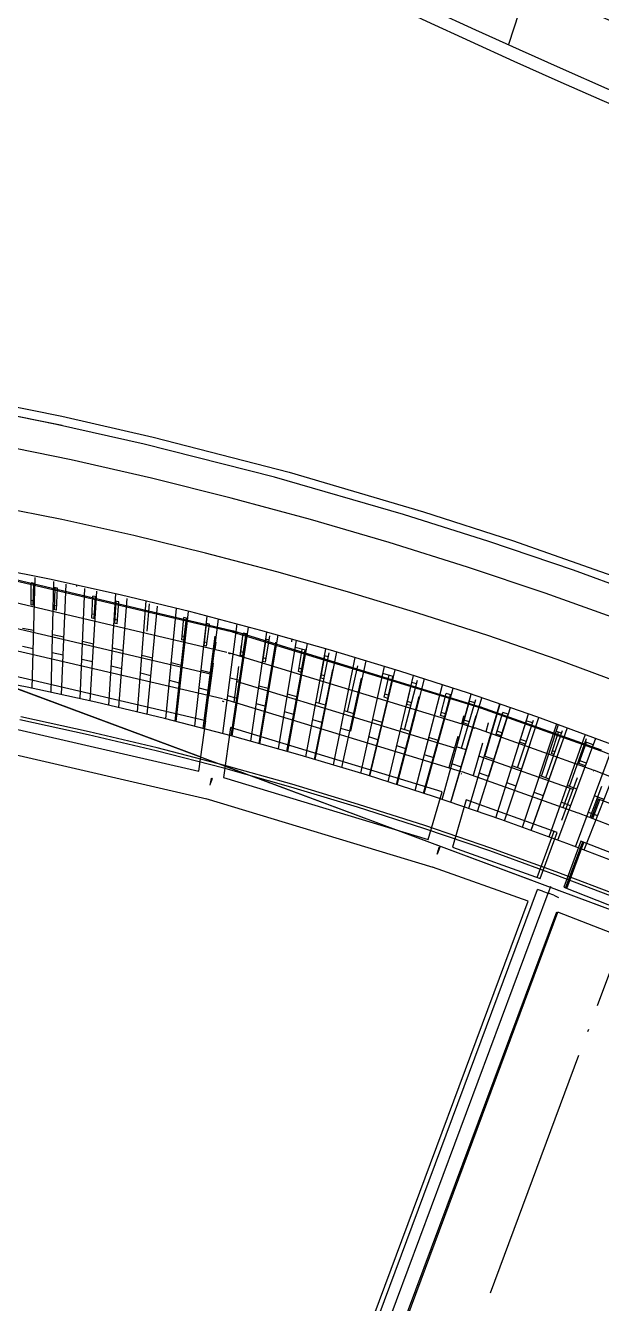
# Model space of a CAD drawing. Header units: millimetres. Extents: x 600121811 to 600690586, y 3472921280 to 3473279938.
# Drawn here: x 600378106 to 600382649, y 3473085311 to 3473095390 of the extents above; entities that cross this region are included whole.
import ezdxf

# ---------------------------------------------------------------- set-up
doc = ezdxf.new("R2010")
doc.units = ezdxf.units.MM
doc.header["$LTSCALE"] = 1000
doc.linetypes.add('AX-MALL-GIRD-200$0$DOTE', pattern=[2.42, 2, -0.2, 0.02, -0.2])
doc.linetypes.add('AX-MALL-WALL-GJ$0$__DASH', pattern=[0.35, 0.25, -0.1])
for name, color, linetype in [('AX-MALL-GIRD-200$0$A-Grid', 222, 'AX-MALL-GIRD-200$0$DOTE'), ('AX-MALL-GJ-200$0$A-Anno-Note', 241, 'CONTINUOUS'), ('AX-MALL-WALL-GJ$0$A-Detl-Patt', 8, 'CONTINUOUS'), ('AX-MALL-WALL-GJ$0$A-SEE', 254, 'CONTINUOUS'), ('AX-MALL-WALL-GJ$0$A-Wall-Fnsh', 152, 'CONTINUOUS'), ('AX-MALL-WALL-GJ$0$AE-GLAZ', 152, 'CONTINUOUS'), ('AX-MALL-WALL-GJ$0$主梁', 30, 'CONTINUOUS')]:
    doc.layers.add(name, color=color, linetype=linetype)

# ---------------------------------------------------------------- blocks, each defined once
blk = doc.blocks.new('AX-MALL-GIRD-200')
at = {"layer": 'AX-MALL-GIRD-200$0$A-Grid'}
for p, q in [((600409503.1, 3473159833.5), (600370773.6, 3473055869.8)), ((600223757.4, 3473147635.4), (600581653.4, 3473014308.6))]:
    blk.add_line(p, q, dxfattribs=at)
blk = doc.blocks.new('AX-MALL-WALL-GJ$0$fergerhre')
at = {"layer": 'AX-MALL-WALL-GJ$0$A-Detl-Patt'}
blk.add_line((-38456, 11764), (-38456, -11764), dxfattribs=at)
for points in [[(-53982, -8480, 0.160862), (-6129, -8480, 0.722858), (-6129, 8480, 0.160862), (-53982, 8480, 0.722858)], [(-53950, -8385, 0.160862), (-6161, -8385, 0.722858), (-6161, 8385, 0.160862), (-53950, 8385, 0.722858)], [(-53794, -7910, 0.160862), (-6318, -7910, 0.722858), (-6318, 7910, 0.160862), (-53794, 7910, 0.722858)]]:
    blk.add_lwpolyline(points, format="xyb", close=True, dxfattribs=at)
at = {"layer": 'AX-MALL-WALL-GJ$0$A-Detl-Patt', "linetype": 'AX-MALL-WALL-GJ$0$__DASH'}
for points in [[(-53605, -7340, 0.160862), (-6506, -7340, 0.722858), (-6506, 7340, 0.160862), (-53605, 7340, 0.722858)], [(-53543, -7150, 0.160862), (-6569, -7150, 0.722858), (-6569, 7150, 0.160862), (-53543, 7150, 0.722858)]]:
    blk.add_lwpolyline(points, format="xyb", close=True, dxfattribs=at)
blk = doc.blocks.new('AX-MALL-WALL-GJ$0$fewrgerhgrhtrh')
at = {"layer": 'AX-MALL-WALL-GJ$0$主梁'}
for p, q in [((-3056, 15979), (-1016, 16099)), ((-3054, 15970), (-1016, 16091)), ((-1016, 16099), (-1016, 16099)), ((-1016, 16091), (-1016, 16091)), ((-1016, 16091), (-1016, 16091)), ((-1012, 16099), (-1, 16113)), ((-1012, 16099), (-1012, 16099)), ((-1011, 16091), (-1, 16105)), ((-1011, 16091), (-1011, 16091)), ((-1011, 16091), (-1011, 16091)), ((-1, 16105), (-1, 16105)), ((-1, 16105), (-1, 16105)), ((-1, 16105), (0, 16105)), ((0, 16105), (1, 16105)), ((1, 16105), (1, 16105)), ((1, 16105), (1, 16105)), ((1, 16105), (1011, 16091)), ((-5154, 15716), (-3062, 15978)), ((-5150, 15706), (-3060, 15970)), ((-3062, 15978), (-3062, 15978)), ((-3060, 15969), (-3060, 15970)), ((-3060, 15970), (-3060, 15969)), ((-3017, 15808), (-1006, 15928)), ((-1109, 15984), (-1110, 15991)), ((-1105, 15922), (-1109, 15984)), ((-999, 15929), (-1, 15943)), ((-910, 16002), (-910, 15999)), ((-910, 15999), (-905, 15930)), ((-1, 15938), (0, 15938)), ((0, 15938), (1, 15938)), ((1, 15943), (999, 15929)), ((-3133, 15793), (-3145, 15848)), ((-2950, 15893), (-2932, 15813)), ((-898, 15836), (-878, 15571)), ((-100, 15484), (-100, 15843)), ((100, 15843), (100, 15582)), ((-5087, 15546), (-3039, 15805)), ((-3017, 15807), (-3017, 15808)), ((-3017, 15808), (-3017, 15808)), ((-3017, 15808), (-3017, 15808)), ((-3017, 15808), (-3017, 15808)), ((-3017, 15808), (-3017, 15808)), ((-3017, 15808), (-3017, 15808)), ((-3017, 15808), (-3017, 15808)), ((-3017, 15808), (-3017, 15808)), ((-3017, 15808), (-3017, 15808)), ((-3017, 15808), (-3017, 15808)), ((-3017, 15808), (-3017, 15808)), ((-3017, 15808), (-3017, 15808)), ((-3017, 15808), (-3017, 15808)), ((-3017, 15808), (-3017, 15808)), ((-3017, 15808), (-3017, 15808)), ((-3017, 15808), (-3017, 15808)), ((-3017, 15808), (-3017, 15808)), ((-3017, 15808), (-3017, 15808)), ((-3017, 15808), (-3017, 15808)), ((-3017, 15808), (-3017, 15808)), ((-3017, 15808), (-3017, 15808)), ((-3017, 15808), (-3017, 15808)), ((-3017, 15808), (-3017, 15808)), ((-3017, 15808), (-3017, 15808)), ((-3017, 15808), (-3017, 15808)), ((-3017, 15808), (-3017, 15808)), ((-3017, 15808), (-3017, 15808)), ((-3017, 15808), (-3017, 15808)), ((-3017, 15808), (-3017, 15808)), ((-3017, 15808), (-3017, 15808)), ((-3017, 15808), (-3017, 15808)), ((-3017, 15808), (-3017, 15808)), ((-3017, 15808), (-3017, 15808)), ((-3017, 15808), (-3017, 15808)), ((-3017, 15808), (-3017, 15808)), ((-3017, 15808), (-3017, 15808)), ((-3017, 15808), (-3017, 15808)), ((-3017, 15808), (-3017, 15808)), ((-3017, 15808), (-3017, 15808)), ((-3017, 15808), (-3017, 15808)), ((-3017, 15808), (-3017, 15808)), ((-3017, 15808), (-3017, 15808)), ((-3017, 15808), (-3017, 15808)), ((-3017, 15808), (-3017, 15808)), ((-3017, 15808), (-3017, 15808)), ((-3017, 15808), (-3017, 15808)), ((-3017, 15808), (-3017, 15808)), ((-3017, 15808), (-3017, 15807)), ((-3016, 15803), (-3017, 15807)), ((-3017, 15807), (-3017, 15803)), ((-2913, 15730), (-2850, 15455)), ((-1078, 15563), (-1097, 15821)), ((-100, 15742), (-890, 15730)), ((-125, 15582), (-125, 15741)), ((890, 15730), (100, 15742)), ((115, 15582), (115, 15741)), ((125, 15582), (125, 15741)), ((-3051, 15435), (-3108, 15686)), ((-1090, 15723), (-2887, 15615)), ((-3088, 15598), (-4934, 15363)), ((-2935, 15450), (-977, 15569)), ((-975, 15551), (-969, 15551)), ((-972, 15570), (-1, 15584)), ((-1, 15565), (0, 15565)), ((0, 15565), (1, 15565)), ((1, 15584), (972, 15570)), ((-4948, 15192), (-2942, 15449)), ((-1063, 15364), (-2805, 15257)), ((-1034, 14975), (-1063, 15364)), ((-100, 15382), (-863, 15371)), ((-863, 15371), (-834, 14983)), ((-125, 14994), (-125, 15382)), ((-100, 14995), (-100, 15382)), ((100, 15382), (100, 14995)), ((863, 15371), (100, 15382)), ((115, 14994), (115, 15382)), ((125, 14994), (125, 15382)), ((-3006, 15239), (-4796, 15010)), ((-2917, 14848), (-3006, 15239)), ((-2805, 15257), (-2717, 14869)), ((-4775, 14958), (-2942, 14958)), ((-2737, 14958), (-1302, 14958)), ((-2717, 14869), (-1034, 14975)), ((-927, 14899), (-928, 14950)), ((-928, 14950), (-927, 14892)), ((-834, 14983), (-100, 14995)), ((0, 14964), (0, 14909)), ((100, 14995), (834, 14983)), ((-4643, 14621), (-2917, 14848)), ((-2799, 14831), (-2803, 14830)), ((-2800, 14831), (-2798, 14792)), ((-48, 14908), (-88, 14905)), ((-88, 9240), (-88, 14905)), ((-48, 14908), (0, 14909)), ((48, 14908), (0, 14909)), ((0, 9164), (0, 14909)), ((48, 14908), (88, 14905)), ((-920, 14782), (-2789, 14664)), ((-125, 14794), (-925, 14782)), ((-125, 9276), (-125, 14794)), ((115, 9244), (115, 14794)), ((125, 9251), (125, 14794)), ((925, 14782), (125, 14794)), ((-2782, 14664), (-4695, 14413)), ((-2789, 14664), (-2789, 14664))]:
    blk.add_line(p, q, dxfattribs=at)
at = {"layer": 'AX-MALL-WALL-GJ$0$主梁', "extrusion": (0, 0, -1)}
for centre, radius, start, end in [((1010, 15999), 99.9, 63.6335, 89.9569), ((1010, 15992), 99.4, 86.5952, 89.9676), ((1010, 15999), 100, 89.9596, 112.1429), ((0, 16013), 99.9, 66.3966, 89.9985), ((3050, 15879), 99.9, 58.7015, 89.8752), ((3048, 15871), 99.8, 82.7782, 89.8626), ((3050, 15879), 100, 89.8776, 110.6153), ((3050, 15879), 100, 169.6223, 179.8603), ((997, 15820), 104, 86.5672, 89.7716), ((3009, 15699), 104, 82.3842, 89.2702), ((2920, 15310), 122, 81.0692, 87.4649)]:
    blk.add_arc(centre, radius, start, end, dxfattribs=at)
at = {"layer": 'AX-MALL-WALL-GJ$0$主梁'}
for centre, radius, start, end in [((-3054, 15970), 0.0552, 290.0999, 257.0918), ((-1059, 15921), 55.5, 2.7338, 7.6186), ((-3051, 15800), 28.9, 5.8746, 15.5061), ((-921, 14802), 147, 91.4123, 93.7933), ((-11999, 14186), 11094, 3.648, 3.9439), ((-8160, 14064), 5411, 7.5392, 8.1413), ((-13889, 14067), 11116, 3.6482, 3.9426)]:
    blk.add_arc(centre, radius, start, end, dxfattribs=at)
blk = doc.blocks.new('AX-MALL-WALL-GJ$0$edhtrhrtjy')
at = {"layer": 'AX-MALL-WALL-GJ$0$A-Wall-Fnsh'}
for p, q in [((-1971, 17427), (-1235, 17460)), ((-1235, 17460), (51, 17480)), ((-4176, 17234), (-3074, 17349)), ((-2112, 17351), (-3168, 17271)), ((-3074, 17349), (-1971, 17427)), ((-1407, 17385), (-2112, 17351)), ((-703, 17406), (-1407, 17385)), ((1, 17412), (-703, 17406)), ((-3168, 17271), (-4224, 17157)), ((-5641, 17019), (-4909, 17136)), ((-4224, 17157), (-4926, 17061)), ((-4909, 17136), (-4176, 17234)), ((-1494, 17138), (-2140, 17104)), ((-848, 17159), (-1494, 17138)), ((-41, 17169), (-848, 17159)), ((-4926, 17061), (-5627, 16949)), ((-4881, 17068), (-5615, 16952)), ((-2785, 17057), (-3431, 16998)), ((-2140, 17104), (-2785, 17057)), ((-3431, 16998), (-4076, 16925)), ((-4720, 16839), (-5363, 16738)), ((-4076, 16925), (-4720, 16839)), ((-1735, 16662), (-2313, 16626)), ((-1156, 16688), (-1735, 16662)), ((-577, 16703), (-1156, 16688)), ((579, 16703), (-577, 16703)), ((-2892, 16579), (-3470, 16521)), ((-2313, 16626), (-2892, 16579)), ((-4048, 16452), (-4625, 16372)), ((-3470, 16521), (-4048, 16452)), ((-4625, 16372), (-5397, 16246)), ((-148, 15369), (-163, 16228)), ((-75, 15369), (-75, 16228)), ((75, 15369), (75, 16228)), ((148, 15369), (163, 16228)), ((-2278, 16148), (-2847, 16102)), ((-2316, 15280), (-2466, 16134)), ((-2166, 15291), (-2316, 16145)), ((-1708, 16183), (-2278, 16148)), ((-2090, 15297), (-2226, 16152)), ((-1940, 15307), (-2076, 16162)), ((-1906, 15603), (-1986, 16167)), ((-1715, 15321), (-1835, 16176)), ((-1641, 15325), (-1746, 16181)), ((-1139, 16209), (-1708, 16183)), ((-1491, 15333), (-1596, 16189)), ((-1551, 16134), (-1589, 16133)), ((-1566, 15956), (-1588, 16133)), ((-1512, 15763), (-1554, 16165)), ((-1416, 15336), (-1506, 16194)), ((-1266, 15343), (-1356, 16200)), ((-1266, 16147), (-1304, 16145)), ((-1286, 15968), (-1304, 16145)), ((-1192, 15346), (-1267, 16204)), ((-1251, 15970), (-1267, 16147)), ((-1196, 15346), (-1266, 16147)), ((-1261, 16147), (-1262, 16147)), ((-569, 16224), (-1139, 16209)), ((-1042, 15351), (-1117, 16209)), ((-1067, 16154), (-1112, 16152)), ((-1096, 15975), (-1111, 16152)), ((-1041, 15782), (-1069, 16183)), ((-969, 15354), (-1029, 16212)), ((-819, 15358), (-879, 16217)), ((-845, 15787), (-875, 16217)), ((-789, 16162), (-834, 16161)), ((-822, 15983), (-834, 16161)), ((-760, 15650), (-790, 16219)), ((-747, 15360), (-789, 16162)), ((-780, 15984), (-789, 16162)), ((-595, 15364), (-640, 16222)), ((-584, 16166), (-637, 16165)), ((-627, 15987), (-636, 16165)), ((-571, 15793), (-585, 16190)), ((571, 16224), (-569, 16224)), ((-522, 15365), (-552, 16224)), ((-372, 15367), (-402, 16226)), ((-372, 15796), (-387, 16226)), ((-342, 16170), (-385, 16169)), ((-360, 15991), (-366, 16169)), ((-336, 15796), (-342, 16193)), ((-298, 15368), (-313, 16227)), ((-136, 15798), (-143, 16199)), ((-75, 16171), (-142, 16171)), ((-130, 15993), (-133, 16171)), ((-3416, 16045), (-3985, 15977)), ((-3306, 15186), (-3532, 16032)), ((-3223, 15195), (-3434, 16043)), ((-2847, 16102), (-3416, 16045)), ((-3073, 15211), (-3284, 16059)), ((-2995, 15219), (-3191, 16069)), ((-2845, 15234), (-3041, 16084)), ((-2945, 16036), (-2970, 16033)), ((-2930, 15861), (-2970, 16033)), ((-2768, 15241), (-2949, 16092)), ((-2911, 15863), (-2947, 16035)), ((-2776, 15240), (-2945, 16036)), ((-2618, 15255), (-2799, 16106)), ((-2760, 16052), (-2787, 16050)), ((-2748, 15877), (-2785, 16050)), ((-2726, 15879), (-2766, 16085)), ((-2542, 15261), (-2707, 16114)), ((-2549, 15261), (-2704, 16057)), ((-2588, 16101), (-2593, 16124)), ((-2392, 15274), (-2557, 16127)), ((-2463, 16077), (-2546, 16070)), ((-2456, 15901), (-2490, 16075)), ((-2434, 15903), (-2465, 16077)), ((-2322, 15279), (-2463, 16077)), ((-2311, 16118), (-2310, 16119)), ((-2276, 16091), (-2306, 16089)), ((-2274, 15914), (-2304, 16089)), ((-2217, 15723), (-2281, 16124)), ((-1982, 15738), (-2034, 16107)), ((-1743, 16124), (-1827, 16120)), ((-1752, 15947), (-1776, 16123)), ((-1723, 15948), (-1745, 16124)), ((-1645, 15325), (-1743, 16124)), ((-1734, 16038), (-1733, 16038)), ((-1578, 16045), (-1577, 16045)), ((-1420, 15336), (-1495, 16049)), ((-971, 15354), (-1021, 16066)), ((-785, 16072), (-784, 16072)), ((-632, 16075), (-632, 16075)), ((-299, 15368), (-311, 16079)), ((-3985, 15977), (-4552, 15898)), ((-4330, 15918), (-4333, 15930)), ((-3996, 15099), (-4264, 15926)), ((-3916, 15110), (-4169, 15939)), ((-3765, 15130), (-4022, 15972)), ((-3686, 15140), (-3923, 15969)), ((-3535, 15159), (-3777, 16003)), ((-3687, 15782), (-3743, 15991)), ((-3456, 15168), (-3678, 15997)), ((-3430, 15986), (-3453, 15984)), ((-3407, 15814), (-3453, 15984)), ((-3390, 15815), (-3432, 15986)), ((-3232, 15194), (-3430, 15986)), ((-3245, 16006), (-3270, 16003)), ((-3225, 15833), (-3268, 16004)), ((-3251, 15927), (-3249, 15927)), ((-3206, 15835), (-3245, 16006)), ((-3004, 15218), (-3169, 15934)), ((-2930, 15956), (-2928, 15956)), ((-2770, 15970), (-2768, 15970)), ((-2437, 15929), (-2461, 15927)), ((-2450, 15994), (-2448, 15994)), ((-2291, 16005), (-2290, 16005)), ((-2252, 15942), (-2280, 15940)), ((-2096, 15296), (-2209, 16011)), ((-1871, 15311), (-1971, 16025)), ((-1726, 15973), (-1755, 15971)), ((-1722, 15948), (-1752, 15947)), ((-1535, 15982), (-1569, 15980)), ((-1532, 15958), (-1567, 15956)), ((-1252, 15993), (-1288, 15992)), ((-1250, 15970), (-1286, 15968)), ((-1057, 16000), (-1099, 15998)), ((-1055, 15976), (-1097, 15975)), ((-779, 16007), (-824, 16006)), ((-780, 15984), (-822, 15983)), ((-777, 15984), (-778, 15984)), ((-579, 16011), (-628, 16010)), ((-578, 15988), (-628, 15987)), ((-544, 16012), (-545, 16012)), ((-523, 15365), (-545, 16012)), ((-339, 16014), (-361, 16014)), ((-339, 15991), (-360, 15991)), ((-310, 16014), (-310, 16014)), ((-160, 16015), (-160, 16015)), ((-159, 15993), (-160, 15993)), ((-75, 16016), (-130, 16016)), ((-75, 15993), (-130, 15993)), ((-4552, 15898), (-5311, 15774)), ((-4647, 15826), (-4677, 15821)), ((-4378, 15043), (-4663, 15870)), ((-4600, 15660), (-4657, 15824)), ((-4227, 15066), (-4512, 15892)), ((-4468, 15853), (-4497, 15849)), ((-4431, 15685), (-4487, 15850)), ((-4414, 15687), (-4468, 15853)), ((-4146, 15078), (-4415, 15906)), ((-4156, 15897), (-4184, 15893)), ((-4130, 15726), (-4184, 15893)), ((-4113, 15729), (-4164, 15896)), ((-3977, 15920), (-4005, 15917)), ((-3946, 15750), (-3997, 15918)), ((-3929, 15753), (-3977, 15920)), ((-3397, 15844), (-3415, 15842)), ((-3413, 15910), (-3411, 15911)), ((-3212, 15862), (-3232, 15860)), ((-3206, 15835), (-3228, 15832)), ((-2914, 15890), (-2936, 15888)), ((-2908, 15863), (-2930, 15861)), ((-2731, 15906), (-2756, 15904)), ((-2726, 15879), (-2750, 15877)), ((-2432, 15903), (-2456, 15901)), ((-2248, 15916), (-2275, 15914)), ((-4617, 15658), (-4677, 15821)), ((-4123, 15759), (-4140, 15757)), ((-4105, 15730), (-4130, 15726)), ((-3938, 15782), (-3955, 15780)), ((-3929, 15753), (-3954, 15749)), ((-3387, 15816), (-3407, 15814)), ((-2164, 15726), (-2241, 15721)), ((-1931, 15741), (-2008, 15736)), ((-1698, 15754), (-1776, 15750)), ((-1465, 15765), (-1543, 15762)), ((-1234, 15775), (-1311, 15772)), ((-1001, 15783), (-1080, 15780)), ((-769, 15789), (-848, 15787)), ((-538, 15794), (-617, 15792)), ((-306, 15797), (-387, 15796)), ((-75, 15798), (-156, 15798)), ((156, 15798), (75, 15798)), ((-4611, 15692), (-4629, 15690)), ((-4591, 15661), (-4617, 15658)), ((-4424, 15719), (-4441, 15716)), ((-4414, 15687), (-4440, 15684)), ((-3339, 15624), (-3421, 15616)), ((-3103, 15649), (-3180, 15641)), ((-2868, 15671), (-2944, 15664)), ((-2633, 15691), (-2709, 15685)), ((-2399, 15710), (-2475, 15704)), ((-1451, 15626), (-1526, 15623)), ((-1218, 15636), (-1297, 15633)), ((-989, 15644), (-1068, 15641)), ((-760, 15650), (-839, 15648)), ((-532, 15654), (-610, 15653)), ((-303, 15657), (-382, 15656)), ((-75, 15658), (-154, 15658)), ((153, 15658), (75, 15658)), ((-4047, 15540), (-4135, 15529)), ((-3809, 15571), (-3896, 15560)), ((-3572, 15599), (-3658, 15589)), ((-2838, 15533), (-2913, 15527)), ((-2606, 15553), (-2680, 15547)), ((-2374, 15571), (-2448, 15566)), ((-2142, 15588), (-2217, 15583)), ((-1911, 15602), (-1986, 15598)), ((-1681, 15615), (-1756, 15611)), ((-4526, 15474), (-4616, 15460)), ((-4286, 15508), (-4375, 15496)), ((-3770, 15435), (-3855, 15424)), ((-3535, 15462), (-3619, 15453)), ((-3305, 15488), (-3384, 15479)), ((-3072, 15511), (-3146, 15504)), ((-4480, 15339), (-4567, 15326)), ((-4242, 15373), (-4329, 15361)), ((-4006, 15405), (-4091, 15394)), ((-1660, 15324), (-2213, 15288)), ((-1106, 15349), (-1660, 15324)), ((-553, 15364), (-1106, 15349)), ((1, 15369), (-553, 15364)), ((554, 15364), (1, 15369)), ((-2766, 15241), (-3318, 15184)), ((-2213, 15288), (-2766, 15241)), ((-3318, 15184), (-3869, 15116)), ((-548, 15126), (-1097, 15111)), ((1, 15131), (-548, 15126)), ((550, 15126), (1, 15131)), ((-4420, 15037), (-4969, 14947)), ((-3869, 15116), (-4420, 15037)), ((-2195, 15050), (-2743, 15004)), ((-2195, 15026), (-2743, 14980)), ((-1646, 15085), (-2195, 15050)), ((-1646, 15061), (-2195, 15026)), ((-1097, 15111), (-1646, 15085)), ((-1097, 15086), (-1646, 15061)), ((-548, 15102), (-1097, 15086)), ((1, 15106), (-548, 15102)), ((550, 15101), (1, 15106)), ((-3290, 14947), (-3837, 14879)), ((-3290, 14923), (-3837, 14855)), ((-2743, 15004), (-3290, 14947)), ((-2743, 14980), (-3290, 14923)), ((-2516, 15000), (2516, 15000)), ((-3837, 14879), (-4383, 14801)), ((-3837, 14855), (-4383, 14777))]:
    blk.add_line(p, q, dxfattribs=at)
blk = doc.blocks.new('AX-MALL-WALL-GJ')
at = {"layer": 'AX-MALL-WALL-GJ$0$A-SEE'}
blk.add_blockref('AX-MALL-GIRD-200', (0, 0), dxfattribs=at)
at = {"layer": 'AX-MALL-WALL-GJ$0$A-Wall-Fnsh', "rotation": 339.5681613092246}
blk.add_blockref('AX-MALL-WALL-GJ$0$edhtrhrtjy', (600377010, 3473074537), dxfattribs=at)
at = {"layer": 'AX-MALL-WALL-GJ$0$AE-GLAZ', "rotation": 342.0518145109563}
blk.add_blockref('AX-MALL-WALL-GJ$0$fergerhre', (600422125, 3473094581), dxfattribs=at)
at = {"layer": 'AX-MALL-WALL-GJ$0$主梁', "rotation": 339.5681613092246}
blk.add_blockref('AX-MALL-WALL-GJ$0$fewrgerhgrhtrh', (600377024, 3473074577), dxfattribs=at)

msp = doc.modelspace()

# ---------------------------------------------------------------- block references
at = {"layer": 'AX-MALL-GJ-200$0$A-Anno-Note'}
msp.add_blockref('AX-MALL-WALL-GJ', (0, 0), dxfattribs=at)

doc.saveas('drawing.dxf')
